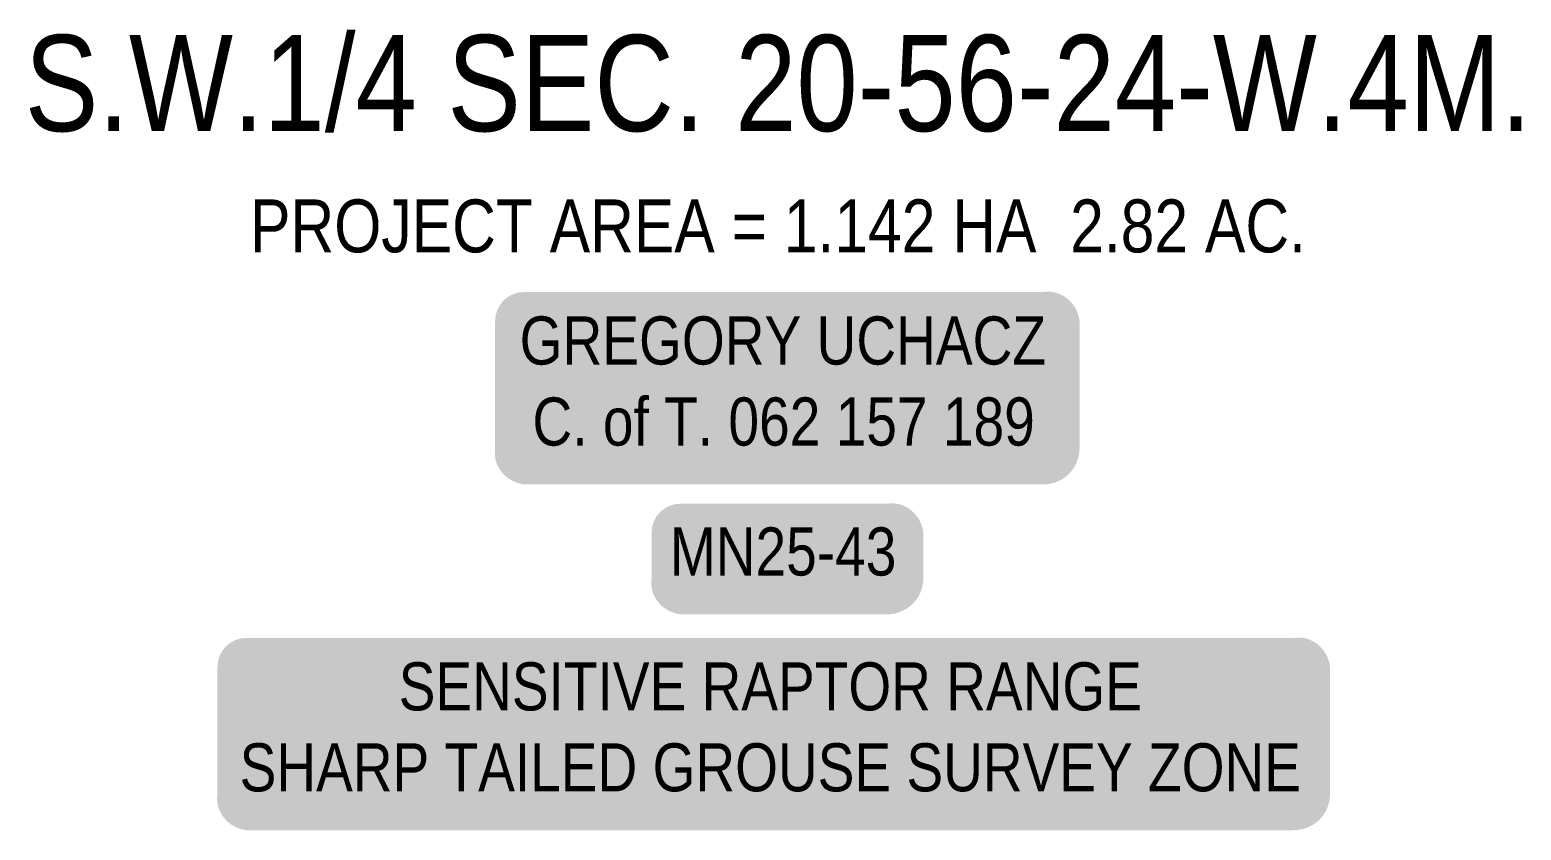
# Model space of a CAD drawing. Extents: x 88833 to 97610, y 5963373 to 5974710.
# Drawn here: x 95976.6 to 96286.7, y 5965441 to 5965607.3 of the extents above; entities that cross this region are included whole.
import ezdxf
from ezdxf.enums import TextEntityAlignment as Align

# ---------------------------------------------------------------- set-up
doc = ezdxf.new("R2010")
doc.units = 0
doc.header["$LTSCALE"] = 5
for name, color, linetype in [('AS-OWNER', 7, 'Continuous'), ('AS-WILDLIFE-BLOCK', 131, 'Continuous'), ('C-SYMBOL', 7, 'Continuous'), ('L-AREAREQUIRED', 7, 'Continuous'), ('P-APEX RECON-LINE LIST', 240, 'Continuous')]:
    doc.layers.add(name, color=color, linetype=linetype)
doc.styles.add('100L', font='ARIALN.TTF', dxfattribs={"height": 10})
doc.styles.add('175L', font='ARIALN.TTF', dxfattribs={"height": 2})
doc.styles.add('80', font='ARIALN.TTF', dxfattribs={"height": 10})

# ---------------------------------------------------------------- blocks, each defined once
blk = doc.blocks.new('*U452')
at = {"true_color": 0xffffa8}
h = blk.add_hatch(color=51, dxfattribs=at)
edge = h.paths.add_edge_path()
edge.add_line((-21.5, -11.5), (21.5, -11.5))
edge.add_arc((21.5, -5.5), 6, 270, 360)
edge.add_line((27.5, -5.5), (27.5, 4))
edge.add_arc((21.5, 4), 6, 0, 90)
edge.add_line((21.5, 10), (-21.5, 10))
edge.add_arc((-21.5, 4), 6, 90, 180)
edge.add_line((-27.5, 4), (-27.5, -5.5))
edge.add_arc((-21.5, -5.5), 6, 180, 270)
at = {"color": 240, "flags": 128}
blk.add_lwpolyline([(-21.5, -11.5, 3, 3, 0), (21.5, -11.5, 3, 3, 0.414214), (27.5, -5.5, 3, 3, 0), (27.5, 4, 3, 0, 0.414214), (21.5, 10, 0, 0, 0), (-21.5, 10, 0, 0, 0.414214), (-27.5, 4, 0, 0, 0), (-27.5, -5.5, 0, 3, 0.414214)], format="xyseb", close=True, dxfattribs=at)
for points in [[(-24.67, -8.43, 0, 10, 0), (0, 0, 5, 5, 0)], [(21.05, -6.93, 0, 10, 0), (0, 0, 5, 5, 0)]]:
    blk.add_lwpolyline(points, format="xyseb", dxfattribs=at)
at = {"color": 4, "style": '80'}
blk.add_attdef('OTHER_001', (-14.7, -5), '', height=10, dxfattribs=at)
blk = doc.blocks.new('*U500')
h = blk.add_hatch(color=59)
edge = h.paths.add_edge_path()
edge.add_line((-54, -20), (54, -20))
edge.add_arc((54, -14), 6, 270, 360)
edge.add_line((60, -14), (60, 12.5))
edge.add_arc((54, 12.5), 6, 0, 90)
edge.add_line((54, 18.5), (-54, 18.5))
edge.add_arc((-54, 12.5), 6, 90, 180)
edge.add_line((-60, 12.5), (-60, -14))
edge.add_arc((-54, -14), 6, 180, 270)
at = {"color": 1, "flags": 128}
blk.add_lwpolyline([(-54, -20, 3, 3, 0), (54, -20, 3, 3, 0.414214), (60, -14, 3, 3, 0), (60, 12.5, 3, 0, 0.414214), (54, 18.5, 0, 0, 0), (-54, 18.5, 0, 0, 0.414214), (-60, 12.5, 0, 0, 0), (-60, -14, 0, 3, 0.414214)], format="xyseb", close=True, dxfattribs=at)
blk.add_lwpolyline([(-56.05, -9.74, 0, 7.5, 0), (0, 0, 0, 0, 0)], format="xyseb", dxfattribs=at)
at = {"color": 1, "style": '80'}
blk.add_attdef('ENTER_TEXT_001', (-35.99, -5), '', height=10, dxfattribs=at)
blk = doc.blocks.new('*U851')
h = blk.add_hatch(color=255)
edge = h.paths.add_edge_path()
edge.add_line((-109, -20), (109, -20))
edge.add_arc((109, -14), 6, 270, 360)
edge.add_line((115, -14), (115, 12.5))
edge.add_arc((109, 12.5), 6, 0, 90)
edge.add_line((109, 18.5), (-109, 18.5))
edge.add_arc((-109, 12.5), 6, 90, 180)
edge.add_line((-115, 12.5), (-115, -14))
edge.add_arc((-109, -14), 6, 180, 270)
at = {"color": 131, "flags": 128}
blk.add_lwpolyline([(-109, -20, 3, 3, 0), (109, -20, 3, 3, 0.414214), (115, -14, 3, 3, 0), (115, 12.5, 3, 0, 0.414214), (109, 18.5, 0, 0, 0), (-109, 18.5, 0, 0, 0.414214), (-115, 12.5, 0, 0, 0), (-115, -14, 0, 3, 0.414214)], format="xyseb", close=True, dxfattribs=at)
at = {"color": 131, "style": '80'}
blk.add_attdef('ENTER_TEXT_001', (-35.99, -5), '', height=10, dxfattribs=at)

msp = doc.modelspace()

# ---------------------------------------------------------------- block references
at = {"layer": 'AS-OWNER', "color": 5}
ref = msp.add_blockref('*U500', (96133.38, 5965534.337), dxfattribs=at)
ref.add_attrib('ENTER_TEXT_001', 'GREGORY UCHACZ', (96078.472, 5965537.756), dxfattribs={"layer": '0', "color": 1, "height": 10, "style": '80'})
ref.add_attrib('ENTER_TEXT_002', 'C. of T. 062 157 189', (96081.136, 5965520.912), dxfattribs={"layer": '0', "color": 1, "height": 10, "style": '80'})
at = {"layer": 'AS-WILDLIFE-BLOCK'}
ref = msp.add_blockref('*U851', (96130.553, 5965462.44), dxfattribs=dict(at, xscale=0.9992045070000001, yscale=0.9992045070000001, zscale=0.9992045070000001))
ref.add_attrib('ENTER_TEXT_001', 'SENSITIVE RAPTOR RANGE', (96053.33, 5965465.855), dxfattribs={"layer": '0', "color": 131, "height": 9.99205, "style": '80'})
ref.add_attrib('ENTER_TEXT_002', 'SHARP TAILED GROUSE SURVEY ZONE', (96020.259, 5965449.025), dxfattribs={"layer": '0', "color": 131, "height": 9.99205, "style": '80'})
at = {"layer": 'P-APEX RECON-LINE LIST'}
ref = msp.add_blockref('*U452', (96133.407, 5965498.832), dxfattribs=at)
ref.add_attrib('OTHER_001', 'MN25-43', (96109.699, 5965493.897), dxfattribs={"layer": '0', "color": 4, "height": 10, "style": '80'})

# ---------------------------------------------------------------- texts
at = {"layer": 'C-SYMBOL', "color": 3, "style": '175L'}
msp.add_text('S.W.1/4 SEC. 20-56-24-W.4M.', height=20, dxfattribs=at).set_placement((96132.194, 5965580.274), align=Align.BOTTOM_CENTER)
at = {"layer": 'L-AREAREQUIRED', "color": 5, "style": '100L'}
msp.add_text('PROJECT AREA = 1.142 HA  2.82 AC.', height=11, dxfattribs=at).set_placement((96132.194, 5965557.774), align=Align.BOTTOM_CENTER)

doc.saveas('drawing.dxf')
